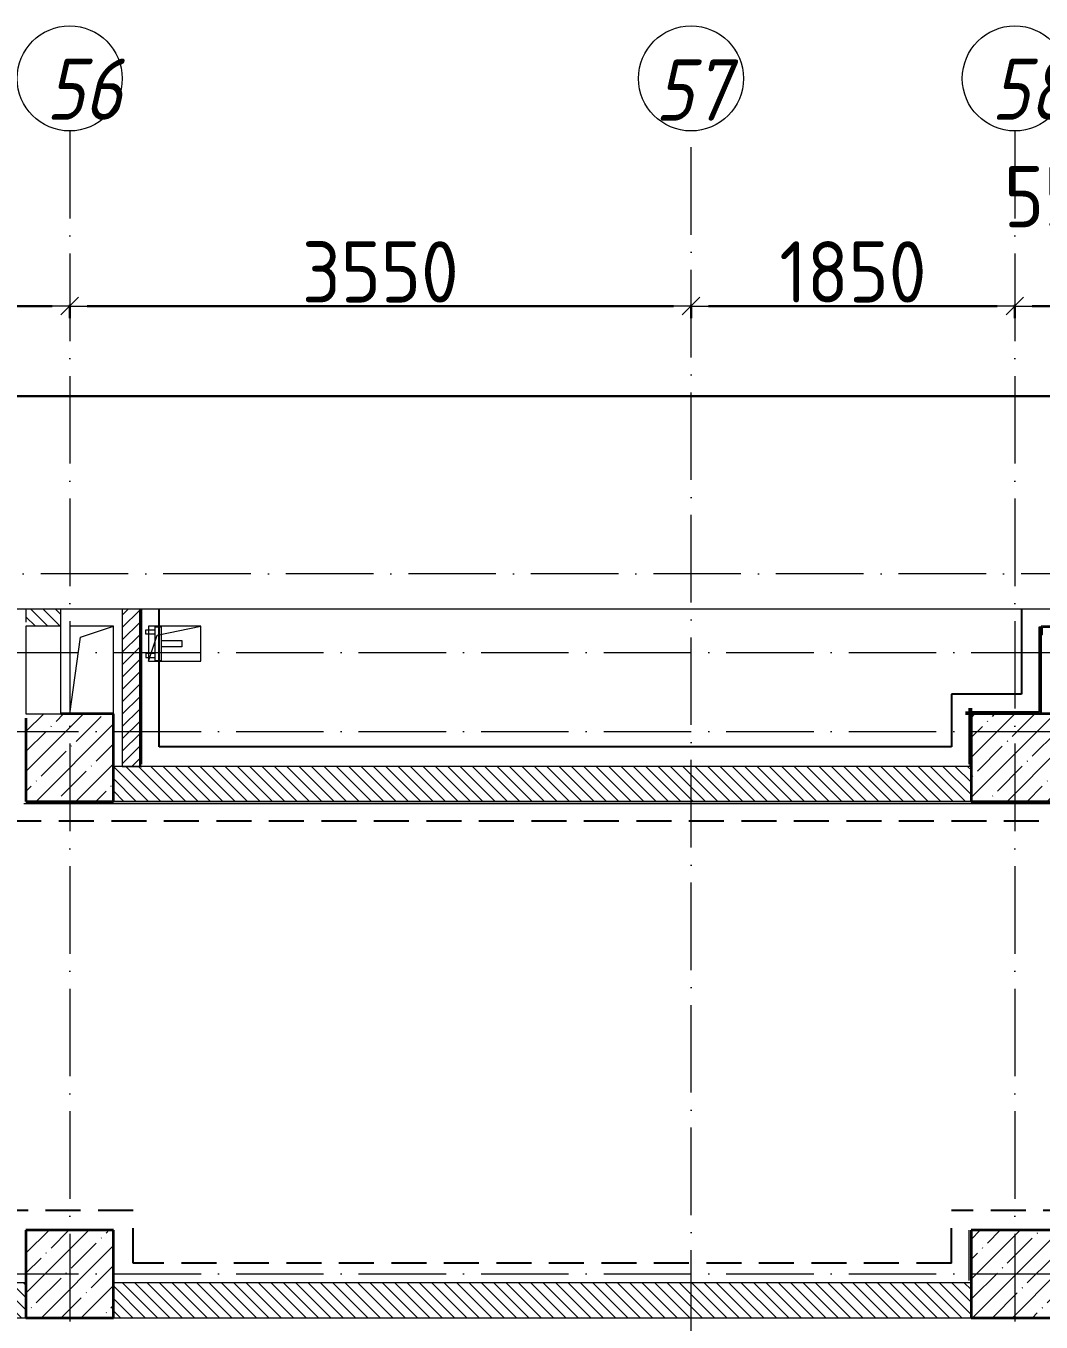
# Model space of a CAD drawing. Header units: millimetres. Extents: x -213536 to 1564669, y -45299 to 942238.
# Drawn here: x -130767 to -124967, y 228702 to 236107 of the extents above; entities that cross this region are included whole.
import ezdxf

# ---------------------------------------------------------------- set-up
doc = ezdxf.new("R2010")
doc.units = ezdxf.units.MM
doc.linetypes.add('50_200_ШТРИХ_1Т_ш5_п1_п1_', pattern=[700, 500, -100, 0, -100])
doc.linetypes.add('Штриховая _2 мм - 1 мм_', pattern=[300, 200, -100])
for name, color, linetype, lineweight in [('0-1', 7, 'Continuous', 5), ('0-2', 7, 'Continuous', 9), ('Несущие колонны', 7, 'Continuous', 9), ('Несущие колонны-1', 7, 'Continuous', 35), ('Обобщенные модели', 7, 'Continuous', 9), ('Общие ребра', 7, 'Continuous', 9), ('Окна', 7, 'Continuous', 9), ('Оси', 7, 'Continuous', 9), ('Оси-1', 7, 'Continuous', 20), ('Оси-2', 7, '50_200_ШТРИХ_1Т_ш5_п1_п1_', 9), ('Размеры', 7, 'Continuous', 15), ('Стены-1', 7, 'Continuous', 13), ('Штриховка разреза-1', 7, 'Continuous', 9), ('Элементы узлов', 7, 'Continuous', 9)]:
    doc.layers.add(name, color=color, linetype=linetype, lineweight=lineweight)
for name, color, linetype, lineweight, true_color in [('Обобщенные модели-2', 3, 'Continuous', 90, 0x00ff00), ('Сантехнические приборы-1', 7, 'Continuous', 9, 0xaaaaaa), ('СТ-11', 7, 'Continuous', 90, 0x800080), ('СТ-1_1', 7, 'Штриховая _2 мм - 1 мм_', 90, 0x888888), ('СТ-6_2', 7, 'Continuous', 90, 0x0080ff)]:
    doc.layers.add(name, color=color, linetype=linetype, lineweight=lineweight, true_color=true_color)
doc.layers.get('0-2').off()
doc.styles.add('ISOCPEUR_I_1', font='isocpeui.ttf', dxfattribs={"width": 0.85, "height": 2.5})
doc.styles.add('СПДС', font='isocpeur.ttf', dxfattribs={"width": 0.9})
doc.dimstyles.new('Размера А3', dxfattribs={"dimtxt": 200, "dimasz": 100, "dimexe": 70, "dimexo": 100, "dimgap": 20, "dimtad": 1, "dimdec": 0, "dimrnd": 10, "dimzin": 0, "dimdsep": 46, "dimtxsty": 'СПДС', "dimblk": 'ARROWHEAD_6', "dimcen": 1, "dimclrd": 256, "dimclre": 256, "dimclrt": 256, "dimazin": 0, "dimtfac": 1, "dimtdec": 0, "dimtmove": 2, "dimatfit": 3, "dimfxl": 1, "dimtolj": 1, "dimtzin": 0, "dimarcsym": 0})
pattern_1 = [(135, (0, 0), (-35.35534, -35.35534), [])]

# ---------------------------------------------------------------- blocks, each defined once
blk = doc.blocks.new('BSC_Колонна _Прямоугольная - 500х500-V80-АИ2_02_План отделки стен 2-го этажа _Часть 2_')
at = {"layer": 'Несущие колонны'}
h = blk.add_hatch(dxfattribs=at)
h.set_pattern_fill('FP_90', color=256, style=0, pattern_type=2)
h.set_pattern_definition([(45, (-85500, -48000), (-114.04925, 114.04925), []), (45, (-85385.95, -48000), (-114.04925, 114.04925), [201.613, -40.323, 3.353, -36.97])])
h.paths.add_polyline_path([(-250, -250), (250, -250), (250, 250), (-250, 250)], flags=0)
at = {"layer": 'Несущие колонны-1'}
for p, q in [((250, 250), (-250, 250)), ((-250, 250), (-250, -250)), ((250, -250), (250, 250)), ((-250, -250), (250, -250))]:
    blk.add_line(p, q, dxfattribs=at)
blk = doc.blocks.new('BSC_Колонна _Прямоугольная - 500х500-25978818-АИ2_02_План отделки стен 2-го этажа _Часть 2_')
at = {"layer": 'Несущие колонны'}
h = blk.add_hatch(dxfattribs=at)
h.set_pattern_fill('FP_129', color=256, style=0, pattern_type=2)
h.set_pattern_definition([(45, (-80100, -48000), (-114.04925, 114.04925), []), (45, (-79985.95, -48000), (-114.04925, 114.04925), [201.613, -40.323, 3.353, -36.97])])
h.paths.add_polyline_path([(-250, -250), (250, -250), (250, 250), (-250, 250), (-250, 226)], flags=0)
at = {"layer": 'Несущие колонны-1'}
for p, q in [((-250, 226), (-250, -250)), ((250, 250), (-50, 250)), ((250, -250), (250, 250)), ((-250, -250), (250, -250))]:
    blk.add_line(p, q, dxfattribs=at)
blk = doc.blocks.new('BSC_Колонна _Прямоугольная - 500х500-V134-АИ2_02_План отделки стен 2-го этажа _Часть 2_')
at = {"layer": 'Несущие колонны'}
h = blk.add_hatch(dxfattribs=at)
h.set_pattern_fill('FP_134', color=256, style=0, pattern_type=2)
h.set_pattern_definition([(45, (-80100, -45050), (-114.04925, 114.04925), []), (45, (-79985.95, -45050), (-114.04925, 114.04925), [201.613, -40.323, 3.353, -36.97])])
h.paths.add_polyline_path([(-250, -250), (250, -250), (250, 250), (-250, 250)], flags=0)
at = {"layer": 'Несущие колонны-1'}
for p, q in [((250, 250), (-250, 250)), ((-250, 250), (-250, -250)), ((250, -250), (250, 250)), ((-250, -250), (250, -250))]:
    blk.add_line(p, q, dxfattribs=at)
blk = doc.blocks.new('BSC_Колонна _Прямоугольная - 500х500-V136-АИ2_02_План отделки стен 2-го этажа _Часть 2_')
at = {"layer": 'Несущие колонны'}
h = blk.add_hatch(dxfattribs=at)
h.set_pattern_fill('FP_136', color=256, style=0, pattern_type=2)
h.set_pattern_definition([(45, (-85500, -45050), (-114.04925, 114.04925), []), (45, (-85385.95, -45050), (-114.04925, 114.04925), [201.613, -40.323, 3.353, -36.97])])
h.paths.add_polyline_path([(-250, -250), (250, -250), (250, 250), (-250, 250)], flags=0)
at = {"layer": 'Несущие колонны-1'}
for p, q in [((250, 250), (-250, 250)), ((-250, 250), (-250, -250)), ((250, -250), (250, 250)), ((-250, -250), (250, -250))]:
    blk.add_line(p, q, dxfattribs=at)
blk = doc.blocks.new('154_Стойка_СКБ_Швеллер - СМ-2180_100-28278414-АИ2_02_План отделки стен 2-го этажа _Часть 2_')
at = {"layer": 'Обобщенные модели'}
for p, q in [((171, 50), (125, 50)), ((125, 50), (125, -50)), ((129.5, 42.4), (171, 42.4)), ((129.5, -42.4), (129.5, 42.4)), ((171, 42.4), (171, 50)), ((125, -50), (171, -50)), ((171, -42.4), (129.5, -42.4)), ((171, -50), (171, -42.4))]:
    blk.add_line(p, q, dxfattribs=at)
blk = doc.blocks.new('AR_Отверстие Ниша - Лючок-32401976-АИ2_02_План отделки стен 2-го этажа _Часть 2_')
at = {"layer": 'Окна'}
for p, q in [((250, 100), (-250, 100)), ((-250, 100), (-250, -100)), ((250, -100), (250, 100)), ((-250, -100), (250, -100))]:
    blk.add_line(p, q, dxfattribs=at)
blk = doc.blocks.new('AR_Отверстие прямоугольное _в плите_ - AR_Отверстие прямоугольное _в плите_-V194-АИ2_02_План отделки стен 2-го этажа _Часть 2_')
at = {"layer": 'Обобщенные модели'}
for p, q in [((125, 250), (-125, 250)), ((-125, 250), (-125, -250)), ((-62.5, 187.5), (125, 250)), ((125, -250), (125, 250)), ((-125, -250), (-62.5, 187.5))]:
    blk.add_line(p, q, dxfattribs=at)
blk = doc.blocks.new('AR_Отверстие прямоугольное _в плите_ - AR_Отверстие прямоугольное _в плите_-30459372-АИ2_02_План отделки стен 2-го этажа _Часть 2_')
at = {"layer": 'Обобщенные модели'}
for p, q in [((150, 100), (-150, 100)), ((-150, 100), (-150, -100)), ((-100, 50), (150, 100)), ((150, -100), (150, 100)), ((-150, -100), (-100, 50)), ((-150, -100), (150, -100))]:
    blk.add_line(p, q, dxfattribs=at)
blk = doc.blocks.new('АИ_2D_Кран настенный для ванны с душем - 2D_Кран настенный для ванны с душем-24839423-АИ2_02_План отделки стен 2-го этажа _Часть 2_')
at = {"layer": 'Сантехнические приборы-1'}
for p, q in [((-54.5, 0), (-79.1, 0)), ((-79.1, 0), (-79.1, -52.5)), ((-54.5, -52.5), (-54.5, 0)), ((54.5, -52.5), (54.5, 0)), ((54.5, 0), (79.1, 0)), ((79.1, 0), (79.1, -52.5)), ((-97.5, -87.5), (-97.5, -52.5)), ((-97.5, -52.5), (97.5, -52.5)), ((97.5, -52.5), (97.5, -87.5)), ((97.5, -87.5), (-97.5, -87.5)), ((-18.1, -205.8), (-18.1, -87.5)), ((18.1, -87.5), (18.1, -205.8)), ((18.1, -205.8), (-18.1, -205.8))]:
    blk.add_line(p, q, dxfattribs=at)
blk = doc.blocks.new('0125-Р-ОО-Ш2-АР-о_23_10_2024_rvt-1-АИ2_02_План отделки стен 2-го этажа _Часть 2_')
at = {"layer": 'Штриховка разреза-1'}
h = blk.add_hatch(dxfattribs=at)
h.set_pattern_fill('FP_2', color=256, style=0, pattern_type=2)
h.set_pattern_definition(pattern_1)
h.paths.add_polyline_path([(79850, 48750), (80050, 48750), (80050, 48850), (79850, 48850), (79850, 48774)], flags=0)
h = blk.add_hatch(dxfattribs=at)
h.set_pattern_fill('FP_92', color=256, style=0, pattern_type=2)
h.set_pattern_definition([(45, (0, 0), (-35.35534, 35.35534), [])])
h.paths.add_polyline_path([(80400, 47950), (80500, 47950), (80500, 48850), (80400, 48850), (80400, 48542.9)], flags=0)
h = blk.add_hatch(dxfattribs=at)
h.set_pattern_fill('FP_2', color=256, style=0, pattern_type=2)
h.set_pattern_definition(pattern_1)
h.paths.add_polyline_path([(85250, 47750), (85250, 47950), (80350, 47950), (80350, 47750), (83562.3, 47750)], flags=0)
h = blk.add_hatch(dxfattribs=at)
h.set_pattern_fill('FP_2', color=256, style=0, pattern_type=2)
h.set_pattern_definition(pattern_1)
h.paths.add_polyline_path([(79850, 44800), (79850, 45000), (77350, 45000), (77350, 44800), (79834.4, 44800)], flags=0)
h = blk.add_hatch(dxfattribs=at)
h.set_pattern_fill('FP_2', color=256, style=0, pattern_type=2)
h.set_pattern_definition(pattern_1)
h.paths.add_polyline_path([(85250, 44800), (85250, 45000), (80350, 45000), (80350, 44800), (83562.3, 44800)], flags=0)
at = {"layer": 'Стены-1'}
for p, q in [((79850, 48850), (79850, 48774)), ((80050, 48750), (80050, 48850)), ((80400, 48850), (80400, 47950)), ((80500, 47950), (80500, 48850)), ((85650, 48704), (85650, 48250)), ((85250, 47950), (80350, 47950)), ((80400, 47950), (80500, 47950)), ((80350, 47750), (85250, 47750)), ((79850, 45000), (77350, 45000)), ((85250, 45000), (80350, 45000)), ((77350, 44800), (79850, 44800)), ((80350, 44800), (85250, 44800))]:
    blk.add_line(p, q, dxfattribs=at)
at = {"layer": '0-2'}
for name, p, rotation in [('AR_Отверстие Ниша - Лючок-32401976-АИ2_02_План отделки стен 2-го этажа _Часть 2_', (79950, 48500), 269.9999999999999), ('АИ_2D_Кран настенный для ванны с душем - 2D_Кран настенный для ванны с душем-24839423-АИ2_02_План отделки стен 2-го этажа _Часть 2_', (80535, 48650), 89.99999999999818), ('154_Стойка_СКБ_Швеллер - СМ-2180_100-28278414-АИ2_02_План отделки стен 2-го этажа _Часть 2_', (85700, 48875), 270)]:
    blk.add_blockref(name, p, dxfattribs=dict(at, rotation=rotation))
for name, p in [('AR_Отверстие прямоугольное _в плите_ - AR_Отверстие прямоугольное _в плите_-V194-АИ2_02_План отделки стен 2-го этажа _Часть 2_', (80225, 48500)), ('AR_Отверстие прямоугольное _в плите_ - AR_Отверстие прямоугольное _в плите_-30459372-АИ2_02_План отделки стен 2-го этажа _Часть 2_', (80700, 48650)), ('BSC_Колонна _Прямоугольная - 500х500-25978818-АИ2_02_План отделки стен 2-го этажа _Часть 2_', (80100, 48000)), ('BSC_Колонна _Прямоугольная - 500х500-V80-АИ2_02_План отделки стен 2-го этажа _Часть 2_', (85500, 48000)), ('BSC_Колонна _Прямоугольная - 500х500-V134-АИ2_02_План отделки стен 2-го этажа _Часть 2_', (80100, 45050)), ('BSC_Колонна _Прямоугольная - 500х500-V136-АИ2_02_План отделки стен 2-го этажа _Часть 2_', (85500, 45050))]:
    blk.add_blockref(name, p, dxfattribs=at)
blk = doc.blocks.new('101_Уголок настенный вертикальный_Металл-ПМЮ-02_ - Металл-ПО-97-02_мерседес-20888985-АИ2_02_План отделки стен 2-го этажа _Часть 2_')
at = {"layer": 'Обобщенные модели-2'}
for p, q in [((145, 8), (125, 8)), ((125, 8), (125, -12)), ((127, -12), (127, 6)), ((127, 6), (145, 6)), ((145, 6), (145, 8)), ((125, -12), (127, -12))]:
    blk.add_line(p, q, dxfattribs=at)
blk = doc.blocks.new('DET_Линия разрыва - По умолчанию-18881922-АИ2_02_План отделки стен 2-го этажа _Часть 2_')
at = {"layer": 'Элементы узлов'}
blk.add_line((16354.1, 0), (224.2, 0), dxfattribs=at)
blk = doc.blocks.new('Ось сетки - Круг_Ø6_00__ISO-2_5_0_9K_-16731441-АИ2_02_План отделки стен 2-го этажа _Часть 2_')
at = {"layer": 'Оси-1'}
blk.add_circle((0, 0), 3, dxfattribs=at)
blk = doc.blocks.new('ARROWHEAD_6')
at = {"color": 0, "linetype": 'Continuous'}
for p, q in [((0, 0), (-1, 0)), ((-0.5, -0.5), (0.5, 0.5))]:
    blk.add_line(p, q, dxfattribs=at)
blk = doc.blocks.new('*D3005')
at = {"layer": 'Defpoints', "color": 0, "transparency": 16777216}
for p in [(286345.6, 263501.1), (286345.6, 263395.1), (283445.6, 263125.4)]:
    blk.add_point(p, dxfattribs=at)
at = {"layer": 'Размеры', "lineweight": -2, "transparency": 16777216}
for p, q in [((283445.6, 263225.4), (283445.6, 263465.1)), ((283545.6, 263395.1), (286245.6, 263395.1)), ((286345.6, 263401.1), (286345.6, 263325.1))]:
    blk.add_line(p, q, dxfattribs=at)
at = {"layer": 'Размеры', "lineweight": -2, "transparency": 16777216, "xscale": 100, "yscale": 100, "zscale": 100, "rotation": 180}
blk.add_blockref('ARROWHEAD_6', (283445.6, 263395.1), dxfattribs=at)
at = {"layer": 'Размеры', "lineweight": -2, "transparency": 16777216, "xscale": 100, "yscale": 100, "zscale": 100}
blk.add_blockref('ARROWHEAD_6', (286345.6, 263395.1), dxfattribs=at)
at = {"layer": 'Размеры', "lineweight": 25, "transparency": 16777216, "insert": (284895.6, 263590.1), "char_height": 350, "width": 2.488, "attachment_point": 5, "style": 'СПДС'}
blk.add_mtext('\\A1;2900', dxfattribs=at)
blk = doc.blocks.new('*D3006')
at = {"layer": 'Defpoints', "color": 0, "transparency": 16777216}
for p in [(286345.6, 263501.1), (289895.6, 263501.1), (289895.6, 263395.1)]:
    blk.add_point(p, dxfattribs=at)
at = {"layer": 'Размеры', "lineweight": -2, "transparency": 16777216}
for p, q in [((286345.6, 263401.1), (286345.6, 263325.1)), ((286445.6, 263395.1), (289795.6, 263395.1)), ((289895.6, 263401.1), (289895.6, 263325.1))]:
    blk.add_line(p, q, dxfattribs=at)
at = {"layer": 'Размеры', "lineweight": -2, "transparency": 16777216, "xscale": 100, "yscale": 100, "zscale": 100, "rotation": 180}
blk.add_blockref('ARROWHEAD_6', (286345.6, 263395.1), dxfattribs=at)
at = {"layer": 'Размеры', "lineweight": -2, "transparency": 16777216, "xscale": 100, "yscale": 100, "zscale": 100}
blk.add_blockref('ARROWHEAD_6', (289895.6, 263395.1), dxfattribs=at)
at = {"layer": 'Размеры', "lineweight": 25, "transparency": 16777216, "insert": (288120.6, 263590.1), "char_height": 350, "width": 2.488, "attachment_point": 5, "style": 'СПДС'}
blk.add_mtext('\\A1;3550', dxfattribs=at)
blk = doc.blocks.new('*D3007')
at = {"layer": 'Defpoints', "color": 0, "transparency": 16777216}
for p in [(289895.6, 263501.1), (291745.6, 263501.1), (291745.6, 263395.1)]:
    blk.add_point(p, dxfattribs=at)
at = {"layer": 'Размеры', "lineweight": -2, "transparency": 16777216}
for p, q in [((289895.6, 263401.1), (289895.6, 263325.1)), ((289995.6, 263395.1), (291645.6, 263395.1)), ((291745.6, 263401.1), (291745.6, 263325.1))]:
    blk.add_line(p, q, dxfattribs=at)
at = {"layer": 'Размеры', "lineweight": -2, "transparency": 16777216, "xscale": 100, "yscale": 100, "zscale": 100, "rotation": 180}
blk.add_blockref('ARROWHEAD_6', (289895.6, 263395.1), dxfattribs=at)
at = {"layer": 'Размеры', "lineweight": -2, "transparency": 16777216, "xscale": 100, "yscale": 100, "zscale": 100}
blk.add_blockref('ARROWHEAD_6', (291745.6, 263395.1), dxfattribs=at)
at = {"layer": 'Размеры', "lineweight": 25, "transparency": 16777216, "insert": (290820.6, 263590.1), "char_height": 350, "width": 2.3, "attachment_point": 5, "style": 'СПДС'}
blk.add_mtext('\\A1;1850', dxfattribs=at)
blk = doc.blocks.new('*D3008')
at = {"layer": 'Defpoints', "color": 0, "transparency": 16777216}
for p in [(291745.6, 263501.1), (292295.6, 263395.1), (292295.6, 263125.4)]:
    blk.add_point(p, dxfattribs=at)
at = {"layer": 'Размеры', "lineweight": -2, "transparency": 16777216}
for p, q in [((292295.6, 263225.4), (292295.6, 263465.1)), ((291745.6, 263401.1), (291745.6, 263325.1)), ((291845.6, 263395.1), (292195.6, 263395.1))]:
    blk.add_line(p, q, dxfattribs=at)
at = {"layer": 'Размеры', "lineweight": -2, "transparency": 16777216, "xscale": 100, "yscale": 100, "zscale": 100, "rotation": 180}
blk.add_blockref('ARROWHEAD_6', (291745.6, 263395.1), dxfattribs=at)
at = {"layer": 'Размеры', "lineweight": -2, "transparency": 16777216, "xscale": 100, "yscale": 100, "zscale": 100}
blk.add_blockref('ARROWHEAD_6', (292295.6, 263395.1), dxfattribs=at)
at = {"layer": 'Размеры', "lineweight": 25, "transparency": 16777216, "insert": (292020.6, 264020.1), "char_height": 350, "width": 1.866, "attachment_point": 5, "style": 'СПДС'}
blk.add_mtext('\\A1;550', dxfattribs=at)
blk = doc.blocks.new('*D3014')
at = {"layer": 'Defpoints', "color": 0, "transparency": 16777216}
for p in [(277545.6, 262986.7), (309745.6, 262986.7), (309745.6, 262880.7)]:
    blk.add_point(p, dxfattribs=at)
at = {"layer": 'Размеры', "lineweight": -2, "transparency": 16777216}
for p, q in [((277545.6, 262886.7), (277545.6, 262810.7)), ((309745.6, 262886.7), (309745.6, 262810.7)), ((277645.6, 262880.7), (309645.6, 262880.7))]:
    blk.add_line(p, q, dxfattribs=at)
at = {"layer": 'Размеры', "lineweight": -2, "transparency": 16777216, "xscale": 100, "yscale": 100, "zscale": 100, "rotation": 180}
blk.add_blockref('ARROWHEAD_6', (277545.6, 262880.7), dxfattribs=at)
at = {"layer": 'Размеры', "lineweight": -2, "transparency": 16777216, "xscale": 100, "yscale": 100, "zscale": 100}
blk.add_blockref('ARROWHEAD_6', (309745.6, 262880.7), dxfattribs=at)
at = {"layer": 'Размеры', "lineweight": 25, "transparency": 16777216, "insert": (293645.6, 263075.7), "char_height": 350, "width": 3.111, "attachment_point": 5, "style": 'СПДС'}
blk.add_mtext('\\A1;32200', dxfattribs=at)
blk = doc.blocks.new('Оси1')
at = {"layer": 'Оси-2'}
for p, q in [((286345.6, 264395.4), (286345.6, 224015.2)), ((289895.6, 210594.5), (289895.6, 264395.4)), ((291745.6, 264395.4), (291745.6, 227065.2)), ((311183.9, 261865.2), (283095.6, 261865.2)), ((283095.6, 261415.2), (312453.9, 261415.2)), ((283095.6, 260965.2), (311183.9, 260965.2)), ((283095.6, 257865.2), (311183.9, 257865.2))]:
    blk.add_line(p, q, dxfattribs=at)
at = {"layer": 'Оси-1', "xscale": 99.99999999999993, "yscale": 99.99999999999993, "zscale": 99.99999999999993, "rotation": 180}
for p in [(286345.6, 264695.4), (291745.6, 264695.4)]:
    blk.add_blockref('Ось сетки - Круг_Ø6_00__ISO-2_5_0_9K_-16731441-АИ2_02_План отделки стен 2-го этажа _Часть 2_', p, dxfattribs=at)
at = {"layer": 'Оси-1', "xscale": 99.99999999999993, "yscale": 99.99999999999993, "zscale": 99.99999999999993}
blk.add_blockref('Ось сетки - Круг_Ø6_00__ISO-2_5_0_9K_-16731441-АИ2_02_План отделки стен 2-го этажа _Часть 2_', (289895.6, 264695.4), dxfattribs=at)
at = {"layer": 'Оси', "char_height": 350, "width": 404.05, "attachment_point": 1, "style": 'ISOCPEUR_I_1'}
for s, insert in [('56', (286211.2, 264809.3)), ('58', (291611.2, 264809.3)), ('57', (289690.7, 264804.2))]:
    blk.add_mtext(s, dxfattribs=dict(at, insert=insert))
at = {"layer": 'Размеры', "lineweight": 25}
for base, p1, p2, picture, middle in [((292295.6, 263395.1), (291745.6, 263501.1), (292295.6, 263125.4), '*D3008', (292020.6, 264020.1)), ((286345.6, 263395.1), (283445.6, 263125.4), (286345.6, 263501.1), '*D3005', (284895.6, 263590.1)), ((289895.6, 263395.1), (286345.6, 263501.1), (289895.6, 263501.1), '*D3006', (288120.6, 263590.1)), ((291745.6, 263395.1), (289895.6, 263501.1), (291745.6, 263501.1), '*D3007', (290820.6, 263590.1)), ((309745.6, 262880.7), (277545.6, 262986.7), (309745.6, 262986.7), '*D3014', (293645.6, 263075.7))]:
    dim = blk.add_linear_dim(base=base, p1=p1, p2=p2, dimstyle='Размера А3', override={"dimtxt": 350}, dxfattribs=at)
    dim.commit()
    dim.dimension.update_dxf_attribs({"geometry": picture, "text_midpoint": middle})

msp = doc.modelspace()

# ---------------------------------------------------------------- linework, layer by layer
at = {"layer": 'Общие ребра'}
for p, q in [((-130112, 232777.3), (-130112, 231882.3)), ((-124972, 232182.3), (-124972, 232672.8)), ((-125372, 231882.3), (-125372, 232182.3)), ((-125372, 232182.3), (-124972, 232182.3))]:
    msp.add_line(p, q, dxfattribs=at)
at = {"layer": 'СТ-11', "lineweight": 25}
for p, q in [((-125079, 232777.3), (-125079, 232289.3)), ((-125479, 232289.3), (-125479, 231989.3)), ((-125079, 232289.3), (-125479, 232289.3)), ((-125479, 231989.3), (-130005, 231989.3))]:
    msp.add_line(p, q, dxfattribs=at)
at = {"layer": 'СТ-1_1', "lineweight": 25}
for p, q in [((-130879, 231565.3), (-119629, 231565.3)), ((-130155, 229339.3), (-130879, 229339.3)), ((-130155, 229039.3), (-130155, 229339.3)), ((-124755, 229339.3), (-125479, 229339.3)), ((-125479, 229039.3), (-125479, 229339.3)), ((-125479, 229039.3), (-130155, 229039.3))]:
    msp.add_line(p, q, dxfattribs=at)
at = {"layer": 'СТ-6_2', "lineweight": 25}
msp.add_line((-130005, 231989.3), (-130005, 232777.3), dxfattribs=at)
at = {"layer": 'Стены-1'}
for p, q in [((-130117, 232777.3), (-130117, 231877.3)), ((-130105, 231889.3), (-130105, 232777.3)), ((-124979, 232672.8), (-124979, 232189.3)), ((-124967, 232672.8), (-124979, 232672.8)), ((-124967, 232177.3), (-124967, 232631.3)), ((-125379, 232189.3), (-125379, 231889.3)), ((-124979, 232189.3), (-125379, 232189.3)), ((-130117, 231877.3), (-130105, 231877.3)), ((-130779, 231665.3), (-124623, 231665.3)), ((-125367, 231677.3), (-130267, 231677.3)), ((-125379, 229227.3), (-125379, 228939.3))]:
    msp.add_line(p, q, dxfattribs=at)

# ---------------------------------------------------------------- block references
at = {"color": 2, "lineweight": 30}
msp.add_blockref('Оси1', (-416862.6, -28888), dxfattribs=at)
at = {"layer": '0-1'}
msp.add_blockref('0125-Р-ОО-Ш2-АР-о_23_10_2024_rvt-1-АИ2_02_План отделки стен 2-го этажа _Часть 2_', (-210617, 183927.3), dxfattribs=at)
at = {"layer": 'Обобщенные модели-2'}
msp.add_blockref('101_Уголок настенный вертикальный_Металл-ПМЮ-02_ - Металл-ПО-97-02_мерседес-20888985-АИ2_02_План отделки стен 2-го этажа _Часть 2_', (-125506, 232183.3), dxfattribs=at)
at = {"layer": 'Элементы узлов', "rotation": 180}
msp.add_blockref('DET_Линия разрыва - По умолчанию-18881922-АИ2_02_План отделки стен 2-го этажа _Часть 2_', (-121264, 232777.3), dxfattribs=at)

doc.saveas('drawing.dxf')
